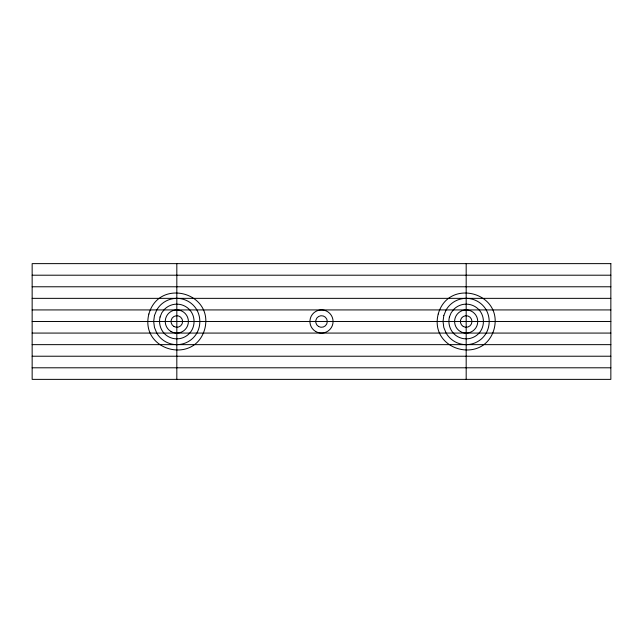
<?xml version="1.0" encoding="UTF-8"?>
<svg xmlns="http://www.w3.org/2000/svg" width="643" height="643" viewBox="0 0 643 643"><rect width="100%" height="100%" fill="white"/><g stroke="black" fill="none" stroke-linecap="round" stroke-linejoin="round"><path stroke-width="0.96" d="M32.15 275.204L610.85 275.204M32.15 286.778L610.85 286.778M32.15 298.352L610.85 298.352M32.15 309.926L610.85 309.926M32.15 321.5L610.85 321.5M32.15 333.074L610.85 333.074M32.15 344.648L610.85 344.648M32.15 356.222L610.85 356.222M32.15 367.796L610.85 367.796M466.175 263.63L466.175 379.37M176.825 263.63L176.825 379.37M148.879 314.009C139.523 350.628 194.564 365.377 204.771 328.991C214.127 292.372 159.086 277.623 148.879 314.009M154.465 315.512L153.677 321.5L154.465 327.488L156.779 333.074A23.148 23.148 0 0 0 196.871 333.074C200.825 325.945 200.825 317.055 196.871 309.926A23.148 23.148 0 0 0 156.779 309.926L154.465 315.512M160.059 317.007C158.572 322.939 160.3 329.385 164.552 333.773A17.361 17.361 0 0 0 189.098 333.773C195.713 327.247 195.713 315.753 189.098 309.227A17.361 17.361 0 0 0 164.552 309.227L161.787 312.82L160.059 317.007M438.229 314.009C428.873 350.628 483.914 365.377 494.121 328.991C503.477 292.372 448.436 277.623 438.229 314.009M443.815 315.512L443.027 321.5L443.815 327.488L446.129 333.074A23.148 23.148 0 0 0 486.221 333.074C490.175 325.945 490.175 317.055 486.221 309.926A23.148 23.148 0 0 0 446.129 309.926L443.815 315.512M449.409 317.007C447.922 322.939 449.65 329.385 453.902 333.773A17.361 17.361 0 0 0 478.448 333.773C485.063 327.247 485.063 315.753 478.448 309.227A17.361 17.361 0 0 0 453.902 309.227L451.137 312.82L449.409 317.007M610.85 263.63L32.15 263.63L32.15 379.37L610.85 379.37L610.85 263.63M460.388 331.523A11.574 11.574 0 0 0 477.749 321.5A11.574 11.574 0 0 0 460.388 311.477A11.574 11.574 0 0 0 460.388 331.523M171.038 331.523A11.574 11.574 0 0 0 188.399 321.5A11.574 11.574 0 0 0 171.038 311.477A11.574 11.574 0 0 0 171.038 331.523M463.281 326.515A5.787 5.787 0 0 0 471.962 321.5A5.787 5.787 0 0 0 463.281 316.485A5.787 5.787 0 0 0 463.281 326.515M173.931 326.515A5.787 5.787 0 0 0 182.612 321.5A5.787 5.787 0 0 0 173.931 316.485A5.787 5.787 0 0 0 173.931 326.515M318.606 326.515A5.787 5.787 0 0 0 327.287 321.5A5.787 5.787 0 0 0 318.606 316.485A5.787 5.787 0 0 0 318.606 326.515M315.713 331.523A11.574 11.574 0 0 0 333.074 321.5A11.574 11.574 0 0 0 315.713 311.477A11.574 11.574 0 0 0 315.713 331.523"/></g></svg>
